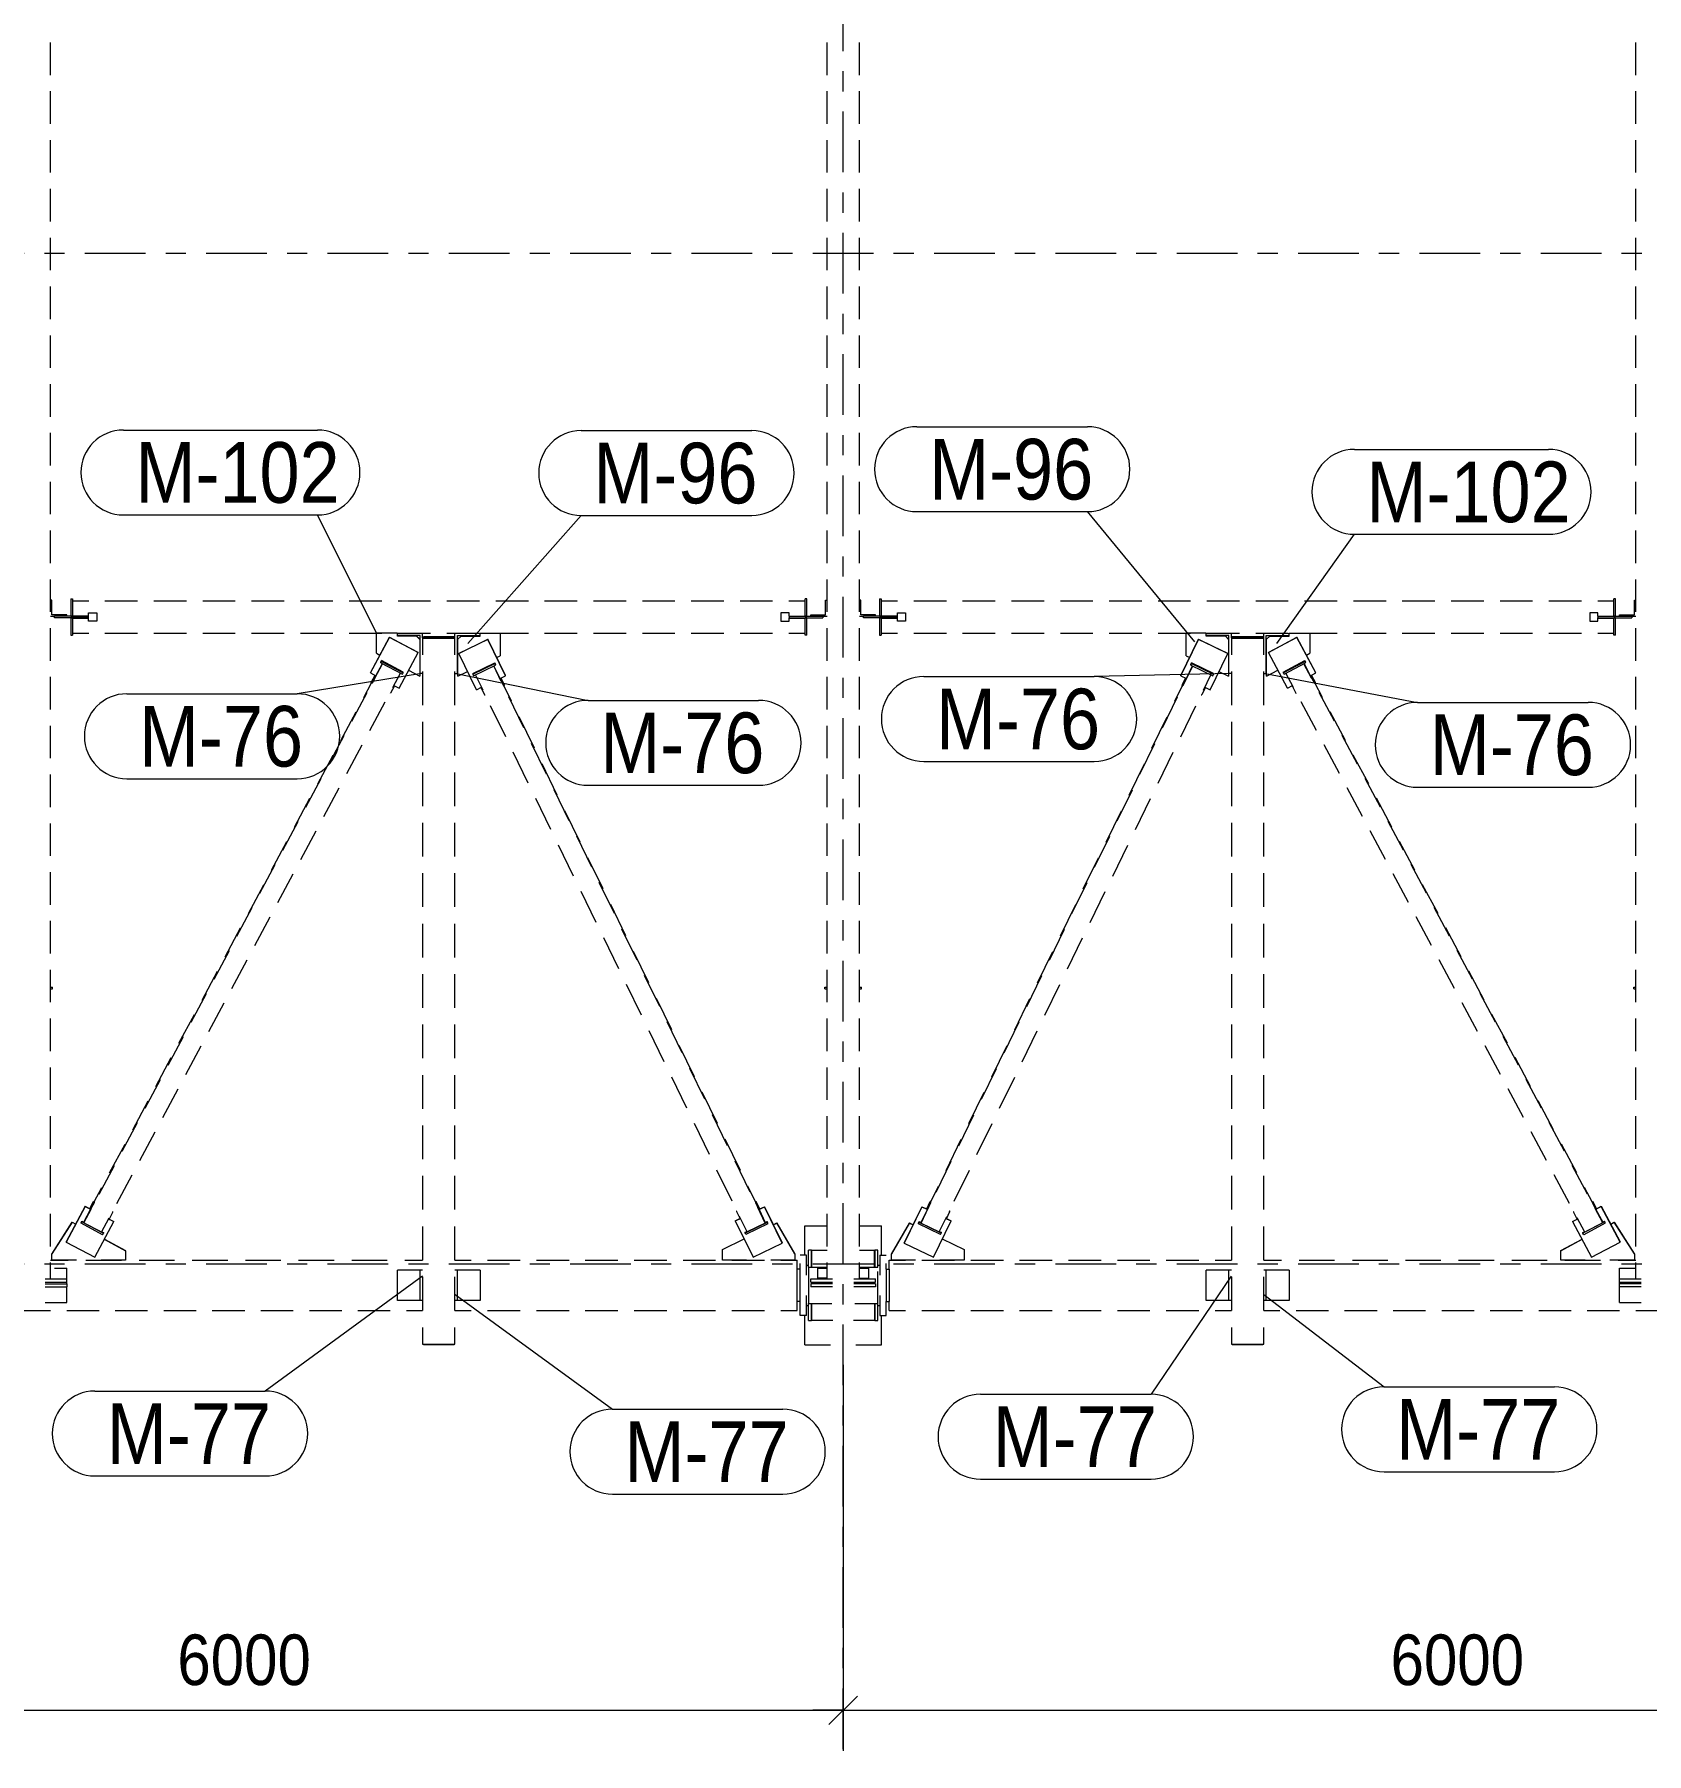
# Model space of a CAD drawing. Header units: millimetres. Extents: x -59 to 782, y -222 to 372.
# Drawn here: x 482 to 561.7, y -24.2 to 60.8 of the extents above; entities that cross this region are included whole.
import ezdxf

# ---------------------------------------------------------------- set-up
doc = ezdxf.new("R2010")
doc.units = ezdxf.units.MM
doc.linetypes.add('XKITLINE00', pattern=[0])
doc.linetypes.add('XKITLINE03', pattern=[6, 3, -1, 1, -1])
for name, color, linetype, lineweight in [('Part', 2, 'Continuous', 0), ('PartMark', 3, 'Continuous', 0), ('S-GRID', 1, 'Continuous', 0), ('Z-DIMENSIONS', 1, 'Continuous', 0)]:
    doc.layers.add(name, color=color, linetype=linetype, lineweight=lineweight)
doc.styles.add('GOST type A', font='ARIAL.TTF')

msp = doc.modelspace()

# ---------------------------------------------------------------- linework, layer by layer
at = {"layer": 'Part', "linetype": 'XKITLINE00', "lineweight": 0}
for p, q in [((482.8, 58.811), (482.8, 60.421)), ((521.2, 58.811), (521.2, 60.42)), ((522.8, 58.811), (522.8, 60.421)), ((561.2, 58.811), (561.2, 60.42)), ((482.8, 56.397), (482.8, 58.006)), ((521.2, 56.397), (521.2, 58.006)), ((522.8, 56.397), (522.8, 58.006)), ((561.2, 56.397), (561.2, 58.006)), ((482.8, 53.983), (482.8, 55.592)), ((521.2, 53.983), (521.2, 55.592)), ((522.8, 53.983), (522.8, 55.592)), ((561.2, 53.983), (561.2, 55.592)), ((482.8, 51.568), (482.8, 53.178)), ((521.2, 51.568), (521.2, 53.178)), ((522.8, 51.568), (522.8, 53.178)), ((561.2, 51.568), (561.2, 53.178)), ((482.8, 49.154), (482.8, 50.764)), ((521.2, 49.154), (521.2, 50.764)), ((522.8, 49.154), (522.8, 50.764)), ((561.2, 49.154), (561.2, 50.764)), ((482.8, 46.74), (482.8, 48.349)), ((521.2, 46.74), (521.2, 48.349)), ((522.8, 46.74), (522.8, 48.349)), ((561.2, 46.74), (561.2, 48.349)), ((482.8, 44.326), (482.8, 45.935)), ((521.2, 44.326), (521.2, 45.935)), ((522.8, 44.326), (522.8, 45.935)), ((561.2, 44.326), (561.2, 45.935)), ((482.8, 41.911), (482.8, 43.521)), ((521.2, 41.911), (521.2, 43.521)), ((522.8, 41.911), (522.8, 43.521)), ((561.2, 41.911), (561.2, 43.521)), ((482.8, 39.497), (482.8, 41.107)), ((521.2, 39.497), (521.2, 41.107)), ((522.8, 39.497), (522.8, 41.107)), ((561.2, 39.497), (561.2, 41.107)), ((482.8, 37.083), (482.8, 38.692)), ((521.2, 37.083), (521.2, 38.692)), ((522.8, 37.083), (522.8, 38.692)), ((561.2, 37.083), (561.2, 38.692)), ((482.8, 34.669), (482.8, 36.278)), ((521.2, 34.669), (521.2, 36.278)), ((522.8, 34.669), (522.8, 36.278)), ((561.2, 34.669), (561.2, 36.278)), ((482.8, 32.254), (482.8, 33.864)), ((521.2, 32.254), (521.2, 33.864)), ((522.8, 32.254), (522.8, 33.864)), ((561.2, 32.254), (561.2, 33.864)), ((482.87, 32.84), (482.8, 32.84)), ((482.87, 32.11), (482.87, 32.84)), ((483.8, 32.9), (483.8, 32.04)), ((483.8, 32.9), (483.88, 32.9)), ((483.88, 32.9), (483.88, 32.04)), ((483.88, 32.8), (484.685, 32.8)), ((485.491, 32.8), (487.101, 32.8)), ((487.907, 32.8), (489.517, 32.8)), ((490.323, 32.8), (491.933, 32.8)), ((492.739, 32.8), (494.349, 32.8)), ((495.155, 32.8), (496.765, 32.8)), ((497.571, 32.8), (499.181, 32.8)), ((499.987, 32.8), (501.597, 32.8)), ((502.403, 32.8), (504.013, 32.8)), ((504.819, 32.8), (506.429, 32.8)), ((507.235, 32.8), (508.845, 32.8)), ((509.651, 32.8), (511.261, 32.8)), ((512.067, 32.8), (513.677, 32.8)), ((514.483, 32.8), (516.093, 32.8)), ((516.899, 32.8), (518.509, 32.8)), ((519.315, 32.8), (520.12, 32.8)), ((520.2, 32.9), (520.12, 32.9)), ((520.12, 32.04), (520.12, 32.9)), ((520.2, 32.04), (520.2, 32.9)), ((521.13, 32.11), (521.13, 32.84)), ((521.13, 32.84), (521.2, 32.84)), ((522.87, 32.84), (522.8, 32.84)), ((522.87, 32.11), (522.87, 32.84)), ((523.8, 32.9), (523.8, 32.04)), ((523.8, 32.9), (523.88, 32.9)), ((523.88, 32.9), (523.88, 32.04)), ((523.88, 32.8), (524.685, 32.8)), ((525.491, 32.8), (527.101, 32.8)), ((527.907, 32.8), (529.517, 32.8)), ((530.323, 32.8), (531.933, 32.8)), ((532.739, 32.8), (534.349, 32.8)), ((535.155, 32.8), (536.765, 32.8)), ((537.571, 32.8), (539.181, 32.8)), ((539.987, 32.8), (541.597, 32.8)), ((542.403, 32.8), (544.013, 32.8)), ((544.819, 32.8), (546.429, 32.8)), ((547.235, 32.8), (548.845, 32.8)), ((549.651, 32.8), (551.261, 32.8)), ((552.067, 32.8), (553.677, 32.8)), ((554.483, 32.8), (556.093, 32.8)), ((556.899, 32.8), (558.509, 32.8)), ((559.315, 32.8), (560.12, 32.8)), ((560.2, 32.9), (560.12, 32.9)), ((560.12, 32.04), (560.12, 32.9)), ((560.2, 32.04), (560.2, 32.9)), ((561.13, 32.11), (561.13, 32.84)), ((561.13, 32.84), (561.2, 32.84)), ((482.8, 32.04), (483, 32.04)), ((483.6, 32.11), (482.87, 32.11)), ((484.68, 32.04), (483, 32.04)), ((483, 31.96), (483, 32.04)), ((484.68, 31.96), (483, 31.96)), ((483.6, 32.04), (483.6, 32.11)), ((483.8, 32.04), (483.88, 32.04)), ((483.8, 31.96), (483.8, 31.1)), ((483.8, 31.96), (483.88, 31.96)), ((483.88, 32.05), (484.667, 32.05)), ((483.88, 31.96), (483.88, 31.1)), ((483.88, 31.95), (484.68, 31.95)), ((484.68, 32.2), (485.08, 32.2)), ((484.68, 32.04), (484.68, 32.2)), ((484.68, 31.96), (484.68, 32.04)), ((484.68, 31.8), (484.68, 31.96)), ((485.08, 31.8), (484.68, 31.8)), ((485.08, 32.2), (485.08, 31.8)), ((519.32, 32.2), (518.92, 32.2)), ((518.92, 32.2), (518.92, 31.8)), ((518.92, 31.8), (519.32, 31.8)), ((519.32, 32.04), (519.32, 32.2)), ((519.32, 32.05), (520.12, 32.05)), ((519.32, 32.04), (519.32, 31.96)), ((519.32, 32.04), (521, 32.04)), ((519.32, 31.96), (521, 31.96)), ((519.32, 31.8), (519.32, 31.96)), ((519.32, 31.95), (520.107, 31.95)), ((520.2, 32.04), (520.12, 32.04)), ((520.2, 31.96), (520.12, 31.96)), ((520.12, 31.1), (520.12, 31.96)), ((520.2, 31.1), (520.2, 31.96)), ((520.4, 32.04), (520.4, 32.11)), ((520.4, 32.11), (521.13, 32.11)), ((521, 32.04), (521, 31.96)), ((521, 32.04), (521.2, 32.04)), ((522.8, 32.04), (523, 32.04)), ((523.6, 32.11), (522.87, 32.11)), ((524.68, 32.04), (523, 32.04)), ((523, 31.96), (523, 32.04)), ((524.68, 31.96), (523, 31.96)), ((523.6, 32.04), (523.6, 32.11)), ((523.8, 32.04), (523.88, 32.04)), ((523.8, 31.96), (523.8, 31.1)), ((523.8, 31.96), (523.88, 31.96)), ((523.88, 32.05), (524.667, 32.05)), ((523.88, 31.96), (523.88, 31.1)), ((523.88, 31.95), (524.68, 31.95)), ((524.68, 32.2), (525.08, 32.2)), ((524.68, 32.04), (524.68, 32.2)), ((524.68, 31.96), (524.68, 32.04)), ((524.68, 31.8), (524.68, 31.96)), ((525.08, 31.8), (524.68, 31.8)), ((525.08, 32.2), (525.08, 31.8)), ((559.32, 32.2), (558.92, 32.2)), ((558.92, 32.2), (558.92, 31.8)), ((558.92, 31.8), (559.32, 31.8)), ((559.32, 32.04), (559.32, 32.2)), ((559.32, 32.05), (560.12, 32.05)), ((559.32, 32.04), (559.32, 31.96)), ((559.32, 32.04), (561, 32.04)), ((559.32, 31.96), (561, 31.96)), ((559.32, 31.8), (559.32, 31.96)), ((559.32, 31.95), (560.107, 31.95)), ((560.2, 32.04), (560.12, 32.04)), ((560.2, 31.96), (560.12, 31.96)), ((560.12, 31.1), (560.12, 31.96)), ((560.2, 31.1), (560.2, 31.96)), ((560.4, 32.04), (560.4, 32.11)), ((560.4, 32.11), (561.13, 32.11)), ((561, 32.04), (561.2, 32.04)), ((561, 32.04), (561, 31.96)), ((482.8, 29.84), (482.8, 31.45)), ((483.8, 31.1), (483.88, 31.1)), ((483.88, 31.2), (484.685, 31.2)), ((485.491, 31.2), (487.101, 31.2)), ((487.907, 31.2), (489.517, 31.2)), ((490.323, 31.2), (491.933, 31.2)), ((492.739, 31.2), (494.349, 31.2)), ((495.155, 31.2), (496.765, 31.2)), ((497.571, 31.2), (499.181, 31.2)), ((498.621, 29.237), (499.563, 30.998)), ((498.621, 29.232), (499.563, 30.993)), ((498.915, 31.195), (498.915, 31.2)), ((499.95, 31.195), (498.915, 31.195)), ((498.915, 30.211), (498.915, 31.195)), ((499.563, 30.993), (499.563, 30.998)), ((499.563, 30.998), (500.974, 30.246)), ((500.974, 30.241), (499.563, 30.993)), ((499.95, 31.08), (499.95, 31.2)), ((501.08, 31.08), (499.95, 31.08)), ((499.95, 31.055), (499.95, 31.08)), ((500.9, 31.065), (499.95, 31.065)), ((500.9, 31.055), (499.95, 31.055)), ((499.987, 31.2), (501.597, 31.2)), ((500.9, 31.065), (500.9, 31.055)), ((501.06, 30.905), (500.9, 31.065)), ((501.06, 30.895), (500.9, 31.055)), ((501.06, 30.905), (501.06, 29.07)), ((501.08, 29.2), (501.08, 31.08)), ((501.2, 30.969), (501.2, 31.2)), ((501.2, 30.988), (501.24, 30.988)), ((501.2, 30.969), (501.2, 30.137)), ((502.76, 31.028), (501.24, 31.028)), ((501.24, 31.028), (501.24, 30.961)), ((501.24, 31.001), (502.76, 31.001)), ((501.24, 30.961), (502.76, 30.961)), ((502.8, 30.96), (501.292, 30.96)), ((502.403, 31.2), (504.013, 31.2)), ((502.76, 30.961), (502.76, 31.028)), ((502.76, 30.988), (502.8, 30.988)), ((502.8, 30.969), (502.8, 31.2)), ((502.8, 30.137), (502.8, 30.969)), ((502.92, 29.2), (502.92, 31.08)), ((502.92, 31.08), (504.05, 31.08)), ((502.94, 30.9), (503.1, 31.06)), ((502.94, 29.069), (502.94, 30.9)), ((502.983, 30.2), (504.422, 30.898)), ((504.422, 30.893), (502.983, 30.194)), ((503.1, 31.06), (504.05, 31.06)), ((504.05, 31.08), (504.05, 31.2)), ((504.05, 31.195), (505.039, 31.195)), ((504.05, 31.06), (504.05, 31.08)), ((505.297, 29.103), (504.422, 30.898)), ((504.422, 30.898), (504.422, 30.893)), ((505.297, 29.098), (504.422, 30.893)), ((504.819, 31.2), (506.429, 31.2)), ((505.039, 31.195), (505.039, 31.2)), ((505.039, 31.195), (505.039, 30.088)), ((507.235, 31.2), (508.845, 31.2)), ((509.651, 31.2), (511.261, 31.2)), ((512.067, 31.2), (513.677, 31.2)), ((514.483, 31.2), (516.093, 31.2)), ((516.899, 31.2), (518.509, 31.2)), ((519.315, 31.2), (520.12, 31.2)), ((520.2, 31.1), (520.12, 31.1)), ((521.2, 29.84), (521.2, 31.45)), ((522.8, 29.84), (522.8, 31.45)), ((523.8, 31.1), (523.88, 31.1)), ((523.88, 31.2), (524.685, 31.2)), ((525.491, 31.2), (527.101, 31.2)), ((527.907, 31.2), (529.517, 31.2)), ((530.323, 31.2), (531.933, 31.2)), ((532.739, 31.2), (534.349, 31.2)), ((535.155, 31.2), (536.765, 31.2)), ((537.571, 31.2), (539.181, 31.2)), ((538.703, 29.103), (539.578, 30.898)), ((538.703, 29.098), (539.578, 30.893)), ((538.961, 31.195), (538.961, 31.2)), ((539.95, 31.195), (538.961, 31.195)), ((538.961, 30.088), (538.961, 31.195)), ((539.578, 30.893), (539.578, 30.898)), ((539.578, 30.898), (541.017, 30.2)), ((541.017, 30.194), (539.578, 30.893)), ((539.95, 31.08), (539.95, 31.2)), ((539.95, 31.055), (539.95, 31.08)), ((541.08, 31.08), (539.95, 31.08)), ((540.9, 31.065), (539.95, 31.065)), ((540.9, 31.055), (539.95, 31.055)), ((539.987, 31.2), (541.597, 31.2)), ((540.9, 31.065), (540.9, 31.055)), ((541.06, 30.905), (540.9, 31.065)), ((541.06, 30.895), (540.9, 31.055)), ((541.06, 30.905), (541.06, 29.069)), ((541.08, 29.2), (541.08, 31.08)), ((541.2, 30.969), (541.2, 31.2)), ((541.2, 30.988), (541.24, 30.988)), ((541.2, 30.969), (541.2, 30.137)), ((542.76, 31.028), (541.24, 31.028)), ((541.24, 31.028), (541.24, 30.961)), ((541.24, 31.001), (542.76, 31.001)), ((541.24, 30.961), (542.76, 30.961)), ((542.8, 30.96), (541.292, 30.96)), ((542.403, 31.2), (544.013, 31.2)), ((542.76, 30.961), (542.76, 31.028)), ((542.76, 30.988), (542.8, 30.988)), ((542.8, 30.969), (542.8, 31.2)), ((542.8, 30.137), (542.8, 30.969)), ((542.92, 29.2), (542.92, 31.08)), ((542.92, 31.08), (544.05, 31.08)), ((542.94, 30.9), (543.1, 31.06)), ((542.94, 29.07), (542.94, 30.9)), ((543.026, 30.246), (544.437, 30.998)), ((544.437, 30.993), (543.026, 30.241)), ((543.1, 31.06), (544.05, 31.06)), ((544.05, 31.08), (544.05, 31.2)), ((544.05, 31.195), (545.085, 31.195)), ((544.05, 31.06), (544.05, 31.08)), ((545.379, 29.237), (544.437, 30.998)), ((544.437, 30.998), (544.437, 30.993)), ((545.379, 29.232), (544.437, 30.993)), ((544.819, 31.2), (546.429, 31.2)), ((545.085, 31.195), (545.085, 31.2)), ((545.085, 31.195), (545.085, 30.211)), ((547.235, 31.2), (548.845, 31.2)), ((549.651, 31.2), (551.261, 31.2)), ((552.067, 31.2), (553.677, 31.2)), ((554.483, 31.2), (556.093, 31.2)), ((556.899, 31.2), (558.509, 31.2)), ((559.315, 31.2), (560.12, 31.2)), ((560.2, 31.1), (560.12, 31.1)), ((561.2, 29.84), (561.2, 31.45)), ((498.915, 30.211), (499.092, 30.117)), ((499.133, 29.773), (499.171, 29.844)), ((499.171, 29.807), (499.133, 29.736)), ((499.133, 29.736), (499.133, 29.773)), ((500.236, 29.277), (499.171, 29.844)), ((499.171, 29.844), (499.171, 29.807)), ((499.171, 29.807), (500.236, 29.24)), ((500.033, 28.48), (500.974, 30.241)), ((500.974, 30.246), (500.974, 30.241)), ((502.983, 30.194), (502.983, 30.2)), ((503.858, 28.4), (502.983, 30.194)), ((504.86, 30.001), (505.039, 30.088)), ((538.961, 30.088), (539.14, 30.001)), ((540.142, 28.4), (541.017, 30.194)), ((541.017, 30.2), (541.017, 30.194)), ((543.026, 30.241), (543.026, 30.246)), ((543.967, 28.48), (543.026, 30.241)), ((543.764, 29.277), (544.829, 29.844)), ((543.764, 29.24), (544.829, 29.807)), ((544.829, 29.807), (544.829, 29.844)), ((544.829, 29.844), (544.867, 29.773)), ((544.867, 29.736), (544.829, 29.807)), ((544.867, 29.736), (544.867, 29.773)), ((544.908, 30.117), (545.085, 30.211)), ((482.8, 27.426), (482.8, 29.036)), ((498.621, 29.237), (498.621, 29.232)), ((498.621, 29.232), (498.886, 29.091)), ((498.844, 29.113), (498.662, 28.773)), ((498.662, 28.747), (498.851, 29.099)), ((498.886, 29.08), (498.698, 28.728)), ((498.843, 28.98), (499.222, 29.689)), ((498.851, 29.11), (498.851, 29.099)), ((498.851, 29.099), (498.886, 29.08)), ((498.886, 29.09), (499.21, 29.696)), ((498.886, 29.08), (498.886, 29.091)), ((499.133, 29.736), (500.198, 29.169)), ((499.725, 28.511), (500.104, 29.22)), ((500.198, 29.169), (500.236, 29.24)), ((500.236, 29.24), (500.236, 29.277)), ((500.506, 29.365), (501.06, 29.07)), ((501.2, 29.2), (501.08, 29.2)), ((501.2, 29.305), (501.2, 27.641)), ((502.8, 27.641), (502.8, 29.305)), ((502.8, 29.2), (502.92, 29.2)), ((502.94, 29.069), (503.419, 29.301)), ((503.684, 29.203), (504.771, 29.731)), ((503.684, 29.166), (504.771, 29.694)), ((503.684, 29.203), (503.684, 29.166)), ((503.684, 29.166), (503.719, 29.094)), ((503.719, 29.094), (504.806, 29.622)), ((504.189, 28.376), (503.816, 29.141)), ((505.088, 28.812), (504.715, 29.578)), ((505.027, 28.967), (504.727, 29.583)), ((504.771, 29.694), (504.771, 29.731)), ((504.771, 29.731), (504.806, 29.659)), ((504.806, 29.622), (504.771, 29.694)), ((504.806, 29.622), (504.806, 29.659)), ((505.027, 28.967), (505.297, 29.098)), ((505.027, 28.957), (505.063, 28.974)), ((505.027, 28.967), (505.027, 28.957)), ((505.027, 28.957), (505.202, 28.598)), ((505.063, 28.974), (505.063, 28.985)), ((505.238, 28.615), (505.063, 28.974)), ((505.069, 28.988), (505.238, 28.641)), ((505.297, 29.098), (505.297, 29.103)), ((521.2, 27.426), (521.2, 29.035)), ((522.8, 27.426), (522.8, 29.036)), ((538.703, 29.103), (538.703, 29.098)), ((538.703, 29.098), (538.973, 28.967)), ((538.931, 28.988), (538.762, 28.641)), ((538.762, 28.615), (538.937, 28.974)), ((538.973, 28.957), (538.798, 28.598)), ((538.912, 28.812), (539.285, 29.578)), ((538.937, 28.985), (538.937, 28.974)), ((538.937, 28.974), (538.973, 28.957)), ((538.973, 28.967), (539.273, 29.583)), ((538.973, 28.957), (538.973, 28.967)), ((539.194, 29.659), (539.229, 29.731)), ((539.229, 29.694), (539.194, 29.622)), ((539.194, 29.622), (539.194, 29.659)), ((539.194, 29.622), (540.281, 29.094)), ((540.316, 29.203), (539.229, 29.731)), ((539.229, 29.731), (539.229, 29.694)), ((539.229, 29.694), (540.316, 29.166)), ((539.811, 28.376), (540.184, 29.141)), ((540.281, 29.094), (540.316, 29.166)), ((540.316, 29.166), (540.316, 29.203)), ((540.581, 29.301), (541.06, 29.069)), ((541.2, 29.2), (541.08, 29.2)), ((541.2, 29.305), (541.2, 27.641)), ((542.8, 27.641), (542.8, 29.305)), ((542.8, 29.2), (542.92, 29.2)), ((542.94, 29.07), (543.494, 29.365)), ((543.764, 29.277), (543.764, 29.24)), ((543.764, 29.24), (543.801, 29.169)), ((543.801, 29.169), (544.867, 29.736)), ((544.275, 28.511), (543.896, 29.22)), ((545.157, 28.98), (544.778, 29.689)), ((545.114, 29.09), (544.79, 29.696)), ((545.114, 29.091), (545.379, 29.232)), ((545.114, 29.08), (545.149, 29.099)), ((545.114, 29.091), (545.114, 29.08)), ((545.114, 29.08), (545.302, 28.728)), ((545.149, 29.099), (545.149, 29.11)), ((545.338, 28.747), (545.149, 29.099)), ((545.156, 29.113), (545.338, 28.773)), ((545.379, 29.232), (545.379, 29.237)), ((561.2, 27.426), (561.2, 29.035)), ((497.706, 26.853), (498.464, 28.271)), ((498.297, 28.026), (498.678, 28.738)), ((498.662, 28.773), (498.662, 28.747)), ((498.662, 28.747), (498.698, 28.728)), ((499.588, 28.254), (499.615, 28.24)), ((499.803, 28.592), (499.615, 28.24)), ((499.776, 28.606), (499.803, 28.592)), ((499.781, 28.614), (500.033, 28.48)), ((499.803, 28.592), (499.803, 28.602)), ((503.858, 28.4), (504.116, 28.525)), ((504.092, 28.503), (504.12, 28.516)), ((504.092, 28.513), (504.092, 28.503)), ((504.092, 28.503), (504.267, 28.144)), ((504.267, 28.144), (504.295, 28.158)), ((505.202, 28.598), (505.238, 28.615)), ((505.597, 27.833), (505.22, 28.607)), ((505.238, 28.641), (505.238, 28.615)), ((538.403, 27.833), (538.78, 28.607)), ((538.762, 28.641), (538.762, 28.615)), ((538.762, 28.615), (538.798, 28.598)), ((539.705, 28.158), (539.733, 28.144)), ((539.908, 28.503), (539.733, 28.144)), ((539.88, 28.516), (539.908, 28.503)), ((539.884, 28.525), (540.142, 28.4)), ((539.908, 28.503), (539.908, 28.513)), ((543.967, 28.48), (544.219, 28.614)), ((544.197, 28.592), (544.224, 28.606)), ((544.197, 28.602), (544.197, 28.592)), ((544.197, 28.592), (544.385, 28.24)), ((544.385, 28.24), (544.412, 28.254)), ((545.302, 28.728), (545.338, 28.747)), ((545.703, 28.026), (545.321, 28.738)), ((545.338, 28.773), (545.338, 28.747)), ((546.294, 26.853), (545.536, 28.271)), ((497.154, 25.887), (497.916, 27.313)), ((498.588, 26.384), (499.346, 27.802)), ((505.308, 26.079), (504.562, 27.61)), ((506.208, 26.515), (505.461, 28.046)), ((537.792, 26.515), (538.539, 28.046)), ((538.692, 26.079), (539.438, 27.61)), ((545.412, 26.384), (544.654, 27.802)), ((546.846, 25.887), (546.084, 27.313)), ((482.8, 25.012), (482.8, 26.621)), ((501.2, 26.809), (501.2, 25.146)), ((502.8, 25.146), (502.8, 26.809)), ((506.729, 25.511), (505.975, 27.059)), ((521.2, 25.012), (521.2, 26.621)), ((522.8, 25.012), (522.8, 26.621)), ((537.271, 25.511), (538.025, 27.059)), ((541.2, 26.809), (541.2, 25.146)), ((542.8, 25.146), (542.8, 26.809)), ((561.2, 25.012), (561.2, 26.621)), ((496.569, 24.726), (497.327, 26.144)), ((497.451, 24.257), (498.209, 25.675)), ((507.327, 24.219), (506.581, 25.75)), ((536.673, 24.219), (537.419, 25.75)), ((546.549, 24.257), (545.791, 25.675)), ((547.431, 24.726), (546.673, 26.144)), ((496.011, 23.748), (496.773, 25.174)), ((506.428, 23.782), (505.682, 25.313)), ((507.86, 23.19), (507.106, 24.738)), ((536.14, 23.19), (536.894, 24.738)), ((537.572, 23.782), (538.318, 25.313)), ((547.989, 23.748), (547.227, 25.174)), ((482.8, 22.598), (482.8, 24.207)), ((495.432, 22.6), (496.19, 24.017)), ((501.2, 24.314), (501.2, 22.65)), ((502.8, 22.65), (502.8, 24.314)), ((521.2, 22.598), (521.2, 24.207)), ((522.8, 22.598), (522.8, 24.207)), ((541.2, 24.314), (541.2, 22.65)), ((542.8, 22.65), (542.8, 24.314)), ((548.568, 22.6), (547.81, 24.017)), ((561.2, 22.598), (561.2, 24.207)), ((494.867, 21.61), (495.63, 23.035)), ((496.314, 22.13), (497.072, 23.548)), ((507.547, 21.486), (506.801, 23.017)), ((508.447, 21.922), (507.7, 23.453)), ((535.553, 21.922), (536.3, 23.453)), ((536.453, 21.486), (537.199, 23.017)), ((547.686, 22.13), (546.928, 23.548)), ((549.133, 21.61), (548.37, 23.035)), ((508.992, 20.869), (508.238, 22.416)), ((535.008, 20.869), (535.762, 22.416)), ((482.8, 20.183), (482.8, 21.793)), ((494.294, 20.473), (495.052, 21.891)), ((495.177, 20.003), (495.935, 21.421)), ((501.2, 21.818), (501.2, 20.154)), ((502.8, 20.154), (502.8, 21.818)), ((521.2, 20.183), (521.2, 21.793)), ((522.8, 20.183), (522.8, 21.793)), ((541.2, 21.818), (541.2, 20.154)), ((542.8, 20.154), (542.8, 21.818)), ((548.823, 20.003), (548.065, 21.421)), ((549.706, 20.473), (548.947, 21.891)), ((561.2, 20.183), (561.2, 21.793)), ((493.724, 19.471), (494.486, 20.897)), ((508.667, 19.189), (507.921, 20.72)), ((509.566, 19.625), (508.82, 21.156)), ((534.434, 19.625), (535.18, 21.156)), ((535.333, 19.189), (536.079, 20.72)), ((550.276, 19.471), (549.514, 20.897)), ((493.157, 18.346), (493.915, 19.764)), ((510.123, 18.548), (509.369, 20.095)), ((533.876, 18.548), (534.631, 20.095)), ((550.843, 18.346), (550.085, 19.764)), ((482.8, 17.769), (482.8, 19.379)), ((492.581, 17.333), (493.343, 18.758)), ((494.04, 17.876), (494.798, 19.294)), ((501.2, 19.322), (501.2, 17.659)), ((502.8, 17.659), (502.8, 19.322)), ((510.686, 17.329), (509.939, 18.86)), ((521.2, 17.769), (521.2, 19.379)), ((522.8, 17.769), (522.8, 19.379)), ((533.314, 17.329), (534.061, 18.86)), ((541.2, 19.322), (541.2, 17.659)), ((542.8, 17.659), (542.8, 19.322)), ((549.96, 17.876), (549.202, 19.294)), ((551.419, 17.333), (550.657, 18.758)), ((561.2, 17.769), (561.2, 19.379)), ((509.786, 16.892), (509.04, 18.423)), ((534.214, 16.892), (534.96, 18.423)), ((492.02, 16.219), (492.778, 17.637)), ((492.902, 15.749), (493.661, 17.167)), ((511.255, 16.226), (510.501, 17.774)), ((532.745, 16.226), (533.499, 17.774)), ((551.097, 15.749), (550.339, 17.167)), ((551.98, 16.219), (551.222, 17.637)), ((482.8, 15.355), (482.8, 16.964)), ((491.437, 15.194), (492.2, 16.62)), ((501.2, 16.827), (501.2, 15.163)), ((502.8, 15.163), (502.8, 16.827)), ((511.805, 15.032), (511.059, 16.563)), ((521.2, 15.355), (521.2, 16.964)), ((522.8, 15.355), (522.8, 16.964)), ((532.195, 15.032), (532.941, 16.563)), ((541.2, 16.827), (541.2, 15.163)), ((542.8, 15.163), (542.8, 16.827)), ((552.563, 15.194), (551.8, 16.62)), ((561.2, 15.355), (561.2, 16.964)), ((490.883, 14.092), (491.641, 15.51)), ((510.906, 14.596), (510.16, 16.127)), ((512.387, 13.905), (511.632, 15.453)), ((531.613, 13.905), (532.368, 15.453)), ((533.094, 14.596), (533.84, 16.127)), ((553.117, 14.092), (552.359, 15.51)), ((482.8, 12.941), (482.8, 14.55)), ((490.294, 13.055), (491.056, 14.481)), ((491.765, 13.622), (492.523, 15.04)), ((521.2, 12.941), (521.2, 14.55)), ((522.8, 12.941), (522.8, 14.55)), ((552.235, 13.622), (551.477, 15.04)), ((553.706, 13.055), (552.944, 14.481)), ((561.2, 12.941), (561.2, 14.55)), ((482.8, 13.684), (482.9, 13.684)), ((482.9, 13.604), (482.9, 13.684)), ((501.2, 14.331), (501.2, 12.668)), ((502.8, 12.668), (502.8, 14.331)), ((512.025, 12.299), (511.279, 13.83)), ((512.925, 12.735), (512.178, 14.266)), ((521.1, 13.604), (521.1, 13.684)), ((521.1, 13.684), (521.2, 13.684)), ((522.8, 13.684), (522.9, 13.684)), ((522.9, 13.604), (522.9, 13.684)), ((531.075, 12.735), (531.822, 14.266)), ((531.975, 12.299), (532.721, 13.83)), ((541.2, 14.331), (541.2, 12.668)), ((542.8, 12.668), (542.8, 14.331)), ((561.1, 13.604), (561.1, 13.684)), ((561.1, 13.684), (561.2, 13.684)), ((482.8, 13.604), (482.9, 13.604)), ((489.746, 11.965), (490.504, 13.383)), ((490.628, 11.495), (491.386, 12.913)), ((513.518, 11.584), (512.764, 13.131)), ((521.1, 13.604), (521.2, 13.604)), ((522.8, 13.604), (522.9, 13.604)), ((530.482, 11.584), (531.236, 13.131)), ((553.372, 11.495), (552.614, 12.913)), ((554.254, 11.965), (553.496, 13.383)), ((561.1, 13.604), (561.2, 13.604)), ((482.8, 10.526), (482.8, 12.136)), ((489.151, 10.917), (489.913, 12.343)), ((514.044, 10.439), (513.298, 11.97)), ((521.2, 10.526), (521.2, 12.136)), ((522.8, 10.526), (522.8, 12.136)), ((529.956, 10.439), (530.702, 11.97)), ((554.849, 10.917), (554.087, 12.343)), ((561.2, 10.526), (561.2, 12.136)), ((488.609, 9.838), (489.367, 11.256)), ((501.2, 11.836), (501.2, 10.172)), ((502.8, 10.172), (502.8, 11.836)), ((513.145, 10.002), (512.399, 11.533)), ((530.855, 10.002), (531.601, 11.533)), ((541.2, 11.836), (541.2, 10.172)), ((542.8, 10.172), (542.8, 11.836)), ((555.391, 9.838), (554.633, 11.256)), ((489.491, 9.368), (490.249, 10.786)), ((514.65, 9.262), (513.895, 10.81)), ((529.35, 9.262), (530.105, 10.81)), ((554.509, 9.368), (553.751, 10.786)), ((482.8, 8.112), (482.8, 9.722)), ((488.007, 8.778), (488.77, 10.204)), ((515.164, 8.142), (514.417, 9.673)), ((521.2, 8.112), (521.2, 9.722)), ((522.8, 8.112), (522.8, 9.722)), ((528.836, 8.142), (529.583, 9.673)), ((555.993, 8.778), (555.23, 10.204)), ((561.2, 8.112), (561.2, 9.722)), ((487.472, 7.711), (488.23, 9.129)), ((488.354, 7.241), (489.112, 8.659)), ((501.2, 9.34), (501.2, 7.676)), ((502.8, 7.676), (502.8, 9.34)), ((514.264, 7.706), (513.518, 9.237)), ((529.735, 7.706), (530.482, 9.237)), ((541.2, 9.34), (541.2, 7.676)), ((542.8, 7.676), (542.8, 9.34)), ((555.646, 7.241), (554.888, 8.659)), ((556.528, 7.711), (555.77, 9.129)), ((486.864, 6.64), (487.626, 8.065)), ((515.781, 6.941), (515.027, 8.489)), ((528.219, 6.941), (528.973, 8.489)), ((557.136, 6.64), (556.374, 8.065)), ((482.8, 5.698), (482.8, 7.307)), ((486.335, 5.584), (487.093, 7.002)), ((501.2, 6.845), (501.2, 5.181)), ((502.8, 5.181), (502.8, 6.845)), ((515.384, 5.409), (514.638, 6.94)), ((516.283, 5.845), (515.537, 7.377)), ((521.2, 5.698), (521.2, 7.307)), ((522.8, 5.698), (522.8, 7.307)), ((527.717, 5.845), (528.463, 7.377)), ((528.616, 5.409), (529.362, 6.94)), ((541.2, 6.845), (541.2, 5.181)), ((542.8, 5.181), (542.8, 6.845)), ((557.665, 5.584), (556.907, 7.002)), ((561.2, 5.698), (561.2, 7.307)), ((487.217, 5.114), (487.975, 6.532)), ((516.913, 4.62), (516.158, 6.167)), ((527.087, 4.62), (527.842, 6.167)), ((556.783, 5.114), (556.025, 6.532)), ((485.721, 4.501), (486.483, 5.927)), ((558.279, 4.501), (557.517, 5.927)), ((482.8, 3.284), (482.8, 4.893)), ((485.198, 3.457), (485.956, 4.875)), ((486.08, 2.987), (486.838, 4.405)), ((501.2, 4.349), (501.2, 2.685)), ((502.8, 2.685), (502.8, 4.349)), ((516.504, 3.112), (515.757, 4.643)), ((517.403, 3.549), (516.656, 5.08)), ((521.2, 3.284), (521.2, 4.893)), ((522.8, 3.284), (522.8, 4.893)), ((526.597, 3.549), (527.344, 5.08)), ((527.496, 3.112), (528.243, 4.643)), ((541.2, 4.349), (541.2, 2.685)), ((542.8, 2.685), (542.8, 4.349)), ((557.92, 2.987), (557.162, 4.405)), ((558.802, 3.457), (558.044, 4.875)), ((561.2, 3.284), (561.2, 4.893)), ((484.958, 3.075), (485.34, 3.788)), ((517.667, 3.072), (517.29, 3.846)), ((526.333, 3.072), (526.71, 3.846)), ((559.042, 3.075), (558.66, 3.788)), ((484.514, 2.849), (483.572, 1.088)), ((484.514, 2.844), (483.572, 1.083)), ((484.439, 2.039), (484.818, 2.748)), ((484.439, 2.069), (484.774, 2.695)), ((484.514, 2.849), (484.743, 2.727)), ((484.514, 2.844), (484.514, 2.849)), ((484.514, 2.844), (484.743, 2.722)), ((484.743, 2.738), (484.931, 3.09)), ((484.931, 3.064), (484.743, 2.711)), ((484.743, 2.711), (484.743, 2.738)), ((484.743, 2.711), (484.778, 2.693)), ((484.778, 2.693), (484.967, 3.045)), ((484.967, 3.071), (484.931, 3.09)), ((484.931, 3.09), (484.931, 3.064)), ((484.967, 3.045), (484.931, 3.064)), ((484.967, 3.045), (484.967, 3.071)), ((485.696, 2.204), (485.884, 2.556)), ((485.884, 2.556), (485.857, 2.571)), ((485.884, 2.583), (485.868, 2.591)), ((485.884, 2.556), (485.884, 2.583)), ((516.724, 2.615), (516.742, 2.623)), ((516.724, 2.615), (516.724, 2.588)), ((516.724, 2.588), (516.752, 2.602)), ((516.724, 2.588), (516.899, 2.229)), ((517.659, 3.069), (517.695, 3.086)), ((517.659, 3.069), (517.659, 3.042)), ((517.695, 3.06), (517.659, 3.042)), ((517.659, 3.042), (517.834, 2.683)), ((517.87, 2.727), (517.695, 3.086)), ((517.695, 3.086), (517.695, 3.06)), ((517.87, 2.701), (517.695, 3.06)), ((518.149, 2.018), (517.776, 2.783)), ((517.87, 2.701), (517.834, 2.683)), ((517.838, 2.685), (518.149, 2.047)), ((517.87, 2.717), (518.104, 2.83)), ((517.87, 2.711), (518.104, 2.825)), ((517.87, 2.727), (517.87, 2.701)), ((518.104, 2.825), (518.104, 2.83)), ((518.104, 2.83), (518.979, 1.035)), ((518.979, 1.03), (518.104, 2.825)), ((525.896, 2.83), (525.021, 1.035)), ((525.896, 2.825), (525.021, 1.03)), ((525.851, 2.018), (526.224, 2.783)), ((525.851, 2.047), (526.162, 2.685)), ((525.896, 2.83), (526.13, 2.717)), ((525.896, 2.825), (525.896, 2.83)), ((525.896, 2.825), (526.13, 2.711)), ((526.13, 2.727), (526.305, 3.086)), ((526.305, 3.06), (526.13, 2.701)), ((526.13, 2.701), (526.13, 2.727)), ((526.13, 2.701), (526.166, 2.683)), ((526.166, 2.683), (526.341, 3.042)), ((526.341, 3.069), (526.305, 3.086)), ((526.305, 3.086), (526.305, 3.06)), ((526.341, 3.042), (526.305, 3.06)), ((526.341, 3.042), (526.341, 3.069)), ((527.101, 2.229), (527.276, 2.588)), ((527.276, 2.588), (527.248, 2.602)), ((527.276, 2.615), (527.258, 2.623)), ((527.276, 2.588), (527.276, 2.615)), ((558.116, 2.583), (558.132, 2.591)), ((558.116, 2.583), (558.116, 2.556)), ((558.116, 2.556), (558.143, 2.571)), ((558.116, 2.556), (558.304, 2.204)), ((559.033, 3.071), (559.069, 3.09)), ((559.033, 3.071), (559.033, 3.045)), ((559.069, 3.064), (559.033, 3.045)), ((559.033, 3.045), (559.222, 2.693)), ((559.257, 2.738), (559.069, 3.09)), ((559.069, 3.09), (559.069, 3.064)), ((559.257, 2.711), (559.069, 3.064)), ((559.561, 2.039), (559.182, 2.748)), ((559.257, 2.711), (559.222, 2.693)), ((559.226, 2.695), (559.561, 2.069)), ((559.257, 2.727), (559.486, 2.849)), ((559.257, 2.722), (559.486, 2.844)), ((559.257, 2.738), (559.257, 2.711)), ((559.486, 2.844), (559.486, 2.849)), ((559.486, 2.849), (560.428, 1.088)), ((560.428, 1.083), (559.486, 2.844)), ((482.8, 0.869), (482.8, 2.479)), ((483.866, 2.068), (482.864, 0.492)), ((482.864, 0.487), (483.866, 2.063)), ((483.866, 2.068), (484.045, 1.973)), ((483.866, 2.063), (483.866, 2.068)), ((483.866, 2.063), (484.043, 1.969)), ((484.31, 2.048), (484.348, 2.118)), ((484.31, 2.011), (484.348, 2.081)), ((484.31, 2.011), (484.31, 2.048)), ((485.376, 1.444), (484.31, 2.011)), ((484.348, 2.081), (484.348, 2.118)), ((484.348, 2.118), (484.44, 2.069)), ((485.413, 1.514), (484.348, 2.081)), ((484.439, 2.069), (484.439, 2.039)), ((484.439, 2.039), (485.322, 1.569)), ((484.984, 0.332), (485.925, 2.093)), ((485.322, 1.569), (485.701, 2.278)), ((485.669, 2.219), (485.696, 2.204)), ((485.7, 2.212), (485.925, 2.093)), ((485.702, 2.216), (485.925, 2.098)), ((485.925, 2.093), (485.925, 2.098)), ((501.2, 1.853), (501.2, 0.19)), ((502.8, 0.19), (502.8, 1.853)), ((516.665, 2.132), (516.893, 2.242)), ((516.665, 2.126), (516.895, 2.238)), ((516.665, 2.132), (516.665, 2.126)), ((516.665, 2.126), (517.54, 0.332)), ((517.25, 1.581), (516.877, 2.347)), ((516.899, 2.229), (516.927, 2.243)), ((518.243, 2.056), (517.156, 1.529)), ((518.278, 1.985), (517.191, 1.457)), ((518.149, 2.018), (517.25, 1.581)), ((518.149, 2.048), (518.243, 2.093)), ((518.149, 2.047), (518.149, 2.018)), ((518.278, 2.022), (518.243, 2.093)), ((518.243, 2.093), (518.243, 2.056)), ((518.278, 1.985), (518.243, 2.056)), ((518.278, 1.985), (518.278, 2.022)), ((518.539, 1.937), (518.721, 2.025)), ((518.541, 1.933), (518.721, 2.02)), ((519.615, 0.492), (518.721, 2.025)), ((518.721, 2.025), (518.721, 2.02)), ((518.721, 2.02), (519.615, 0.487)), ((520.1, 0.44), (520.1, 1.88)), ((520.1, 1.88), (521.2, 1.88)), ((521.2, 0.869), (521.2, 2.479)), ((522.8, 0.869), (522.8, 2.479)), ((522.8, 1.88), (523.9, 1.88)), ((523.9, 0.44), (523.9, 1.88)), ((525.279, 2.025), (524.385, 0.492)), ((524.385, 0.487), (525.279, 2.02)), ((525.279, 2.025), (525.461, 1.937)), ((525.279, 2.02), (525.279, 2.025)), ((525.279, 2.02), (525.459, 1.933)), ((525.722, 2.022), (525.757, 2.093)), ((525.722, 1.985), (525.757, 2.056)), ((525.722, 1.985), (525.722, 2.022)), ((526.809, 1.457), (525.722, 1.985)), ((525.757, 2.056), (525.757, 2.093)), ((525.757, 2.093), (525.851, 2.048)), ((526.844, 1.529), (525.757, 2.056)), ((525.851, 2.047), (525.851, 2.018)), ((525.851, 2.018), (526.75, 1.581)), ((526.46, 0.332), (527.335, 2.126)), ((526.75, 1.581), (527.123, 2.347)), ((527.073, 2.243), (527.101, 2.229)), ((527.105, 2.238), (527.335, 2.126)), ((527.107, 2.242), (527.335, 2.132)), ((527.335, 2.126), (527.335, 2.132)), ((541.2, 1.853), (541.2, 0.19)), ((542.8, 0.19), (542.8, 1.853)), ((558.075, 2.098), (558.298, 2.216)), ((558.075, 2.093), (558.3, 2.212)), ((558.075, 2.098), (558.075, 2.093)), ((558.075, 2.093), (559.016, 0.332)), ((558.678, 1.569), (558.299, 2.278)), ((558.304, 2.204), (558.331, 2.219)), ((559.652, 2.081), (558.587, 1.514)), ((559.69, 2.011), (558.624, 1.444)), ((559.561, 2.039), (558.678, 1.569)), ((559.56, 2.069), (559.652, 2.118)), ((559.561, 2.069), (559.561, 2.039)), ((559.69, 2.048), (559.652, 2.118)), ((559.652, 2.118), (559.652, 2.081)), ((559.69, 2.011), (559.652, 2.081)), ((559.69, 2.011), (559.69, 2.048)), ((559.955, 1.973), (560.133, 2.068)), ((559.957, 1.969), (560.133, 2.063)), ((561.136, 0.492), (560.133, 2.068)), ((560.133, 2.068), (560.133, 2.063)), ((560.133, 2.063), (561.136, 0.487)), ((561.2, 0.869), (561.2, 2.479)), ((483.572, 1.083), (483.572, 1.088)), ((483.572, 1.083), (484.984, 0.332)), ((485.334, 1.593), (485.413, 1.551)), ((485.376, 1.444), (485.413, 1.514)), ((485.413, 1.551), (485.413, 1.514)), ((485.457, 1.216), (486.513, 0.654)), ((485.459, 1.22), (486.513, 0.659)), ((516.023, 0.716), (517.098, 1.238)), ((516.023, 0.711), (517.1, 1.233)), ((517.156, 1.566), (517.238, 1.606)), ((517.156, 1.529), (517.156, 1.566)), ((517.191, 1.457), (517.156, 1.529)), ((517.54, 0.332), (518.979, 1.03)), ((518.979, 1.03), (518.979, 1.035)), ((525.021, 1.03), (525.021, 1.035)), ((525.021, 1.03), (526.46, 0.332)), ((526.762, 1.606), (526.844, 1.566)), ((526.809, 1.457), (526.844, 1.529)), ((526.844, 1.566), (526.844, 1.529)), ((526.899, 1.233), (527.977, 0.711)), ((526.902, 1.238), (527.977, 0.716)), ((557.487, 0.659), (558.541, 1.22)), ((557.487, 0.654), (558.543, 1.216)), ((558.587, 1.551), (558.666, 1.593)), ((558.587, 1.514), (558.587, 1.551)), ((558.624, 1.444), (558.587, 1.514)), ((559.016, 0.332), (560.428, 1.083)), ((560.428, 1.083), (560.428, 1.088)), ((482.8, 0.19), (483.676, 0.19)), ((482.8, -0.74), (482.8, 0.065)), ((482.864, 0.492), (482.864, 0.487)), ((482.864, 0.19), (482.864, 0.487)), ((484.08, 0.19), (482.864, 0.19)), ((484.552, 0.19), (486.305, 0.19)), ((486.513, 0.19), (485.297, 0.19)), ((486.513, 0.654), (486.513, 0.659)), ((486.513, 0.654), (486.513, 0.19)), ((487.181, 0.19), (488.933, 0.19)), ((489.809, 0.19), (491.562, 0.19)), ((492.438, 0.19), (494.19, 0.19)), ((495.067, 0.19), (496.819, 0.19)), ((497.695, 0.19), (499.448, 0.19)), ((500.324, 0.19), (501.2, 0.19)), ((502.8, 0.19), (503.606, 0.19)), ((504.411, 0.19), (506.023, 0.19)), ((506.829, 0.19), (508.44, 0.19)), ((509.246, 0.19), (510.857, 0.19)), ((511.663, 0.19), (513.274, 0.19)), ((514.08, 0.19), (515.691, 0.19)), ((516.023, 0.711), (516.023, 0.716)), ((516.023, 0.19), (516.023, 0.711)), ((517.22, 0.19), (516.023, 0.19)), ((516.497, 0.19), (518.109, 0.19)), ((519.615, 0.19), (518.418, 0.19)), ((518.914, 0.19), (519.72, 0.19)), ((519.615, 0.487), (519.615, 0.492)), ((519.615, 0.487), (519.615, 0.19)), ((519.72, -0.26), (519.72, 0.19)), ((520.18, 0.44), (519.88, 0.44)), ((519.88, -0.26), (519.88, 0.027)), ((520.18, -0.56), (520.18, 0.44)), ((520.44, 0.68), (520.29, 0.68)), ((520.29, -0.16), (520.29, 0.68)), ((520.44, -0.16), (520.44, 0.68)), ((520.45, 0.68), (521.2, 0.68)), ((520.45, -0.16), (520.45, 0.68)), ((521.2, -0.74), (521.2, 0.065)), ((522.8, 0.68), (523.55, 0.68)), ((522.8, -0.74), (522.8, 0.065)), ((523.55, -0.16), (523.55, 0.68)), ((523.71, 0.68), (523.56, 0.68)), ((523.56, 0.68), (523.56, -0.16)), ((523.71, -0.16), (523.71, 0.68)), ((523.82, 0.44), (523.82, -0.56)), ((523.82, 0.44), (524.12, 0.44)), ((524.12, -0.26), (524.12, 0.027)), ((524.28, 0.19), (525.086, 0.19)), ((524.28, -0.26), (524.28, 0.19)), ((524.385, 0.492), (524.385, 0.487)), ((524.385, 0.19), (524.385, 0.487)), ((525.582, 0.19), (524.385, 0.19)), ((525.891, 0.19), (527.503, 0.19)), ((527.977, 0.19), (526.78, 0.19)), ((527.977, 0.711), (527.977, 0.716)), ((527.977, 0.711), (527.977, 0.19)), ((528.309, 0.19), (529.92, 0.19)), ((530.726, 0.19), (532.337, 0.19)), ((533.143, 0.19), (534.754, 0.19)), ((535.56, 0.19), (537.171, 0.19)), ((537.977, 0.19), (539.589, 0.19)), ((540.394, 0.19), (541.2, 0.19)), ((542.8, 0.19), (543.676, 0.19)), ((544.552, 0.19), (546.305, 0.19)), ((547.181, 0.19), (548.933, 0.19)), ((549.81, 0.19), (551.562, 0.19)), ((552.438, 0.19), (554.19, 0.19)), ((555.067, 0.19), (556.819, 0.19)), ((557.487, 0.654), (557.487, 0.659)), ((557.487, 0.19), (557.487, 0.654)), ((558.703, 0.19), (557.487, 0.19)), ((557.695, 0.19), (559.448, 0.19)), ((561.136, 0.19), (559.92, 0.19)), ((560.324, 0.19), (561.2, 0.19)), ((561.136, 0.487), (561.136, 0.492)), ((561.136, 0.487), (561.136, 0.19)), ((561.2, -0.74), (561.2, 0.065)), ((482.533, -0.74), (483.6, -0.74)), ((483.001, -0.21), (483.6, -0.21)), ((483.6, -0.74), (483.6, -0.21)), ((483.6, -0.9), (483.6, -0.74)), ((499.95, -1.81), (499.95, -0.31)), ((501.08, -0.31), (499.95, -0.31)), ((501.08, -1.81), (501.08, -0.31)), ((501.2, -0.31), (501.08, -0.31)), ((501.2, -0.642), (501.2, -2.306)), ((504.05, -0.31), (502.8, -0.31)), ((502.8, -2.306), (502.8, -0.642)), ((502.92, -1.81), (502.92, -0.31)), ((504.05, -0.31), (504.05, -1.81)), ((519.88, -0.26), (519.72, -0.26)), ((519.72, -1.86), (519.72, -0.26)), ((519.88, -1.86), (519.88, -0.26)), ((520.18, -0.06), (520.29, -0.06)), ((520.29, -0.16), (521.2, -0.16)), ((520.29, -0.16), (520.29, -1.96)), ((520.4, -0.9), (520.4, -0.74)), ((520.4, -0.74), (521.467, -0.74)), ((520.75, -0.71), (520.75, -0.21)), ((520.75, -0.21), (521.2, -0.21)), ((521.2, -0.71), (520.75, -0.71)), ((522.533, -0.74), (523.6, -0.74)), ((522.8, -0.16), (523.71, -0.16)), ((522.8, -0.21), (523.25, -0.21)), ((522.8, -0.71), (523.25, -0.71)), ((523.25, -0.21), (523.25, -0.71)), ((523.6, -0.9), (523.6, -0.74)), ((523.71, -0.06), (523.82, -0.06)), ((523.71, -1.96), (523.71, -0.373)), ((524.12, -0.26), (524.12, -1.86)), ((524.12, -0.26), (524.28, -0.26)), ((524.28, -0.26), (524.28, -1.86)), ((539.95, -1.81), (539.95, -0.31)), ((541.08, -0.31), (539.95, -0.31)), ((541.08, -1.81), (541.08, -0.31)), ((541.2, -0.31), (541.08, -0.31)), ((541.2, -0.642), (541.2, -2.306)), ((544.05, -0.31), (542.8, -0.31)), ((542.8, -2.306), (542.8, -0.642)), ((542.92, -1.81), (542.92, -0.31)), ((544.05, -0.31), (544.05, -1.81)), ((560.4, -0.21), (561.2, -0.21)), ((560.4, -0.74), (560.4, -0.21)), ((560.4, -0.9), (560.4, -0.74)), ((560.4, -0.74), (561.467, -0.74)), ((482.533, -0.9), (483.6, -0.9)), ((482.533, -0.98), (483.6, -0.98)), ((482.533, -1.14), (483.6, -1.14)), ((483.6, -0.98), (483.6, -0.9)), ((483.6, -0.98), (483.6, -1.14)), ((483.6, -1.91), (483.6, -1.14)), ((520.18, -2.56), (520.18, -1.56)), ((520.4, -0.9), (521.467, -0.9)), ((521.467, -0.98), (520.4, -0.98)), ((520.4, -0.98), (520.4, -1.14)), ((521.467, -1.14), (520.4, -1.14)), ((522.533, -0.9), (523.6, -0.9)), ((523.6, -0.98), (522.533, -0.98)), ((523.6, -1.14), (522.533, -1.14)), ((523.6, -0.98), (523.6, -1.14)), ((523.82, -1.56), (523.82, -2.56)), ((560.4, -0.9), (561.467, -0.9)), ((560.4, -0.98), (560.4, -0.9)), ((560.4, -1.14), (560.4, -0.98)), ((561.467, -0.98), (560.4, -0.98)), ((561.467, -1.14), (560.4, -1.14)), ((560.4, -1.91), (560.4, -1.14)), ((481.2, -2.31), (482.8, -2.31)), ((482.533, -1.91), (483.6, -1.91)), ((483.6, -2.31), (485.2, -2.31)), ((486, -2.31), (487.6, -2.31)), ((488.4, -2.31), (490, -2.31)), ((490.8, -2.31), (492.4, -2.31)), ((493.2, -2.31), (494.8, -2.31)), ((495.6, -2.31), (497.2, -2.31)), ((498, -2.31), (499.6, -2.31)), ((501.08, -1.81), (499.95, -1.81)), ((500.4, -2.31), (501.2, -2.31)), ((501.2, -1.81), (501.08, -1.81)), ((504.05, -1.81), (502.8, -1.81)), ((502.8, -2.31), (503.606, -2.31)), ((504.411, -2.31), (506.023, -2.31)), ((506.829, -2.31), (508.44, -2.31)), ((509.246, -2.31), (510.857, -2.31)), ((511.663, -2.31), (513.274, -2.31)), ((514.08, -2.31), (515.691, -2.31)), ((516.497, -2.31), (518.109, -2.31)), ((518.914, -2.31), (519.72, -2.31)), ((519.88, -1.86), (519.72, -1.86)), ((519.72, -2.31), (519.72, -1.86)), ((519.88, -2.56), (519.88, -1.86)), ((520.18, -2.06), (520.29, -2.06)), ((520.29, -1.96), (521.43, -1.96)), ((520.29, -2.8), (520.29, -1.96)), ((520.44, -2.8), (520.44, -1.96)), ((520.45, -2.8), (520.45, -1.96)), ((522.57, -1.96), (523.71, -1.96)), ((523.55, -1.96), (523.55, -2.8)), ((523.56, -1.96), (523.56, -2.8)), ((523.71, -2.8), (523.71, -1.96)), ((523.71, -2.06), (523.82, -2.06)), ((524.12, -2.56), (524.12, -1.86)), ((524.12, -1.86), (524.28, -1.86)), ((524.28, -2.31), (524.28, -1.86)), ((524.28, -2.31), (525.086, -2.31)), ((525.891, -2.31), (527.503, -2.31)), ((528.309, -2.31), (529.92, -2.31)), ((530.726, -2.31), (532.337, -2.31)), ((533.143, -2.31), (534.754, -2.31)), ((535.56, -2.31), (537.171, -2.31)), ((537.977, -2.31), (539.589, -2.31)), ((541.08, -1.81), (539.95, -1.81)), ((540.394, -2.31), (541.2, -2.31)), ((541.2, -1.81), (541.08, -1.81)), ((544.05, -1.81), (542.8, -1.81)), ((542.8, -2.31), (543.6, -2.31)), ((544.4, -2.31), (546, -2.31)), ((546.8, -2.31), (548.4, -2.31)), ((549.2, -2.31), (550.8, -2.31)), ((551.6, -2.31), (553.2, -2.31)), ((554, -2.31), (555.6, -2.31)), ((556.4, -2.31), (558, -2.31)), ((558.8, -2.31), (560.4, -2.31)), ((560.4, -1.91), (561.467, -1.91)), ((561.2, -2.31), (562.8, -2.31)), ((501.2, -3.138), (501.2, -3.97)), ((502.8, -3.97), (502.8, -3.138)), ((520.18, -2.56), (519.88, -2.56)), ((520.1, -4), (520.1, -2.56)), ((520.29, -2.8), (520.44, -2.8)), ((521.483, -2.8), (520.45, -2.8)), ((523.55, -2.8), (522.517, -2.8)), ((523.56, -2.8), (523.71, -2.8)), ((523.82, -2.56), (524.12, -2.56)), ((523.9, -4), (523.9, -2.56)), ((541.2, -3.138), (541.2, -3.97)), ((542.8, -3.97), (542.8, -3.138)), ((501.2, -3.97), (502.8, -3.97)), ((501.238, -4.009), (501.238, -3.97)), ((502.758, -4.009), (501.238, -4.009)), ((502.758, -4.009), (502.758, -3.97)), ((502.76, -3.982), (502.758, -4.009)), ((502.76, -3.982), (502.76, -3.97)), ((520.1, -4), (521.367, -4)), ((522.633, -4), (523.9, -4)), ((541.2, -3.97), (542.8, -3.97)), ((541.238, -4.009), (541.238, -3.97)), ((542.758, -4.009), (541.238, -4.009)), ((542.758, -4.009), (542.758, -3.97)), ((542.76, -3.982), (542.758, -4.009)), ((542.76, -3.982), (542.76, -3.97))]:
    msp.add_line(p, q, dxfattribs=at)
at = {"layer": 'PartMark', "linetype": 'XKITLINE00', "lineweight": 0}
for p, q in [((486.399, 41.252), (496.003, 41.252)), ((509.043, 41.223), (517.474, 41.223)), ((525.648, 41.413), (534.078, 41.413)), ((547.282, 40.292), (556.885, 40.292)), ((486.399, 37.052), (496.003, 37.052)), ((498.92, 31.195), (496.003, 37.052)), ((503.435, 30.698), (509.043, 37.023)), ((509.043, 37.023), (517.474, 37.023)), ((525.648, 37.213), (534.078, 37.213)), ((539.383, 30.771), (534.078, 37.213)), ((543.445, 30.699), (547.282, 36.092)), ((547.282, 36.092), (556.885, 36.092)), ((501.138, 29.205), (495.001, 28.203)), ((502.862, 29.205), (509.386, 27.877)), ((525.989, 29.057), (534.42, 29.057)), ((541.138, 29.205), (534.42, 29.057)), ((542.862, 29.205), (550.41, 27.78)), ((486.571, 28.203), (495.001, 28.203)), ((509.386, 27.877), (517.816, 27.877)), ((550.41, 27.78), (558.841, 27.78)), ((525.989, 24.857), (534.42, 24.857)), ((486.571, 24.003), (495.001, 24.003)), ((509.386, 23.677), (517.816, 23.677)), ((550.41, 23.58), (558.841, 23.58)), ((501.195, -0.613), (493.417, -6.291)), ((541.195, -0.613), (537.225, -6.449)), ((502.805, -1.507), (510.583, -7.185)), ((542.805, -1.507), (548.746, -6.081)), ((484.986, -6.291), (493.417, -6.291)), ((528.794, -6.449), (537.225, -6.449)), ((548.746, -6.081), (557.176, -6.081)), ((510.583, -7.185), (519.013, -7.185)), ((484.986, -10.491), (493.417, -10.491)), ((528.794, -10.649), (537.225, -10.649)), ((548.746, -10.281), (557.176, -10.281)), ((510.583, -11.385), (519.013, -11.385))]:
    msp.add_line(p, q, dxfattribs=at)
for centre, start, end in [((486.399, 39.152), 90, 270), ((496.003, 39.152), 270, 90), ((509.043, 39.123), 90, 270), ((517.474, 39.123), 270, 90), ((525.648, 39.313), 90, 270), ((534.078, 39.313), 270, 90), ((547.282, 38.192), 90, 270), ((556.885, 38.192), 270, 90), ((525.989, 26.957), 90, 270), ((534.42, 26.957), 270, 90), ((486.571, 26.103), 90, 270), ((495.001, 26.103), 270, 90), ((509.386, 25.777), 90, 270), ((517.816, 25.777), 270, 90), ((550.41, 25.68), 90, 270), ((558.841, 25.68), 270, 90), ((484.986, -8.391), 90, 270), ((493.417, -8.391), 270, 90), ((528.794, -8.549), 90, 270), ((537.225, -8.549), 270, 90), ((548.746, -8.181), 90, 270), ((557.176, -8.181), 270, 90), ((510.583, -9.285), 90, 270), ((519.013, -9.285), 270, 90)]:
    msp.add_arc(centre, 2.1, start, end, dxfattribs=at)
at = {"layer": 'S-GRID', "linetype": 'XKITLINE03', "lineweight": 0}
for p, q in [((522, -30), (522, 341.066)), ((-25.505, 50), (766.195, 50)), ((-25.505, 0), (766.195, 0))]:
    msp.add_line(p, q, dxfattribs=at)
at = {"layer": 'Z-DIMENSIONS', "linetype": 'XKITLINE00', "lineweight": 0}
for p, q in [((522, -5), (522, -24.083)), ((522, -5), (522, -24.083)), ((462, -22.083), (522, -22.083)), ((522, -22.083), (520.5, -22.083)), ((522.707, -21.376), (521.293, -22.79)), ((522.707, -21.376), (521.293, -22.79)), ((522, -22.083), (582, -22.083)), ((522, -22.083), (523.5, -22.083))]:
    msp.add_line(p, q, dxfattribs=at)
at = {"layer": 'Z-DIMENSIONS'}
msp.add_point((522, -22.083), dxfattribs=at)
msp.add_point((522, -22.083), dxfattribs=at)

# ---------------------------------------------------------------- texts
at = {"layer": 'PartMark', "style": 'GOST type A', "width": 0.85}
for s, p in [('М-96', (526.248, 37.813)), ('М-102', (486.999, 37.652)), ('М-96', (509.643, 37.623)), ('М-102', (547.882, 36.692)), ('М-76', (526.589, 25.457)), ('М-76', (487.171, 24.603)), ('М-76', (509.986, 24.277)), ('М-76', (551.01, 24.18)), ('М-77', (549.346, -9.681)), ('М-77', (485.586, -9.891)), ('М-77', (529.394, -10.049)), ('М-77', (511.183, -10.785))]:
    msp.add_text(s, height=3, dxfattribs=at).set_placement(p)
at = {"layer": 'Z-DIMENSIONS', "style": 'GOST type A', "width": 0.85}
for p in [(489.07, -20.833), (549.07, -20.833)]:
    msp.add_text('6000', height=2.5, dxfattribs=at).set_placement(p)

doc.saveas('drawing.dxf')
